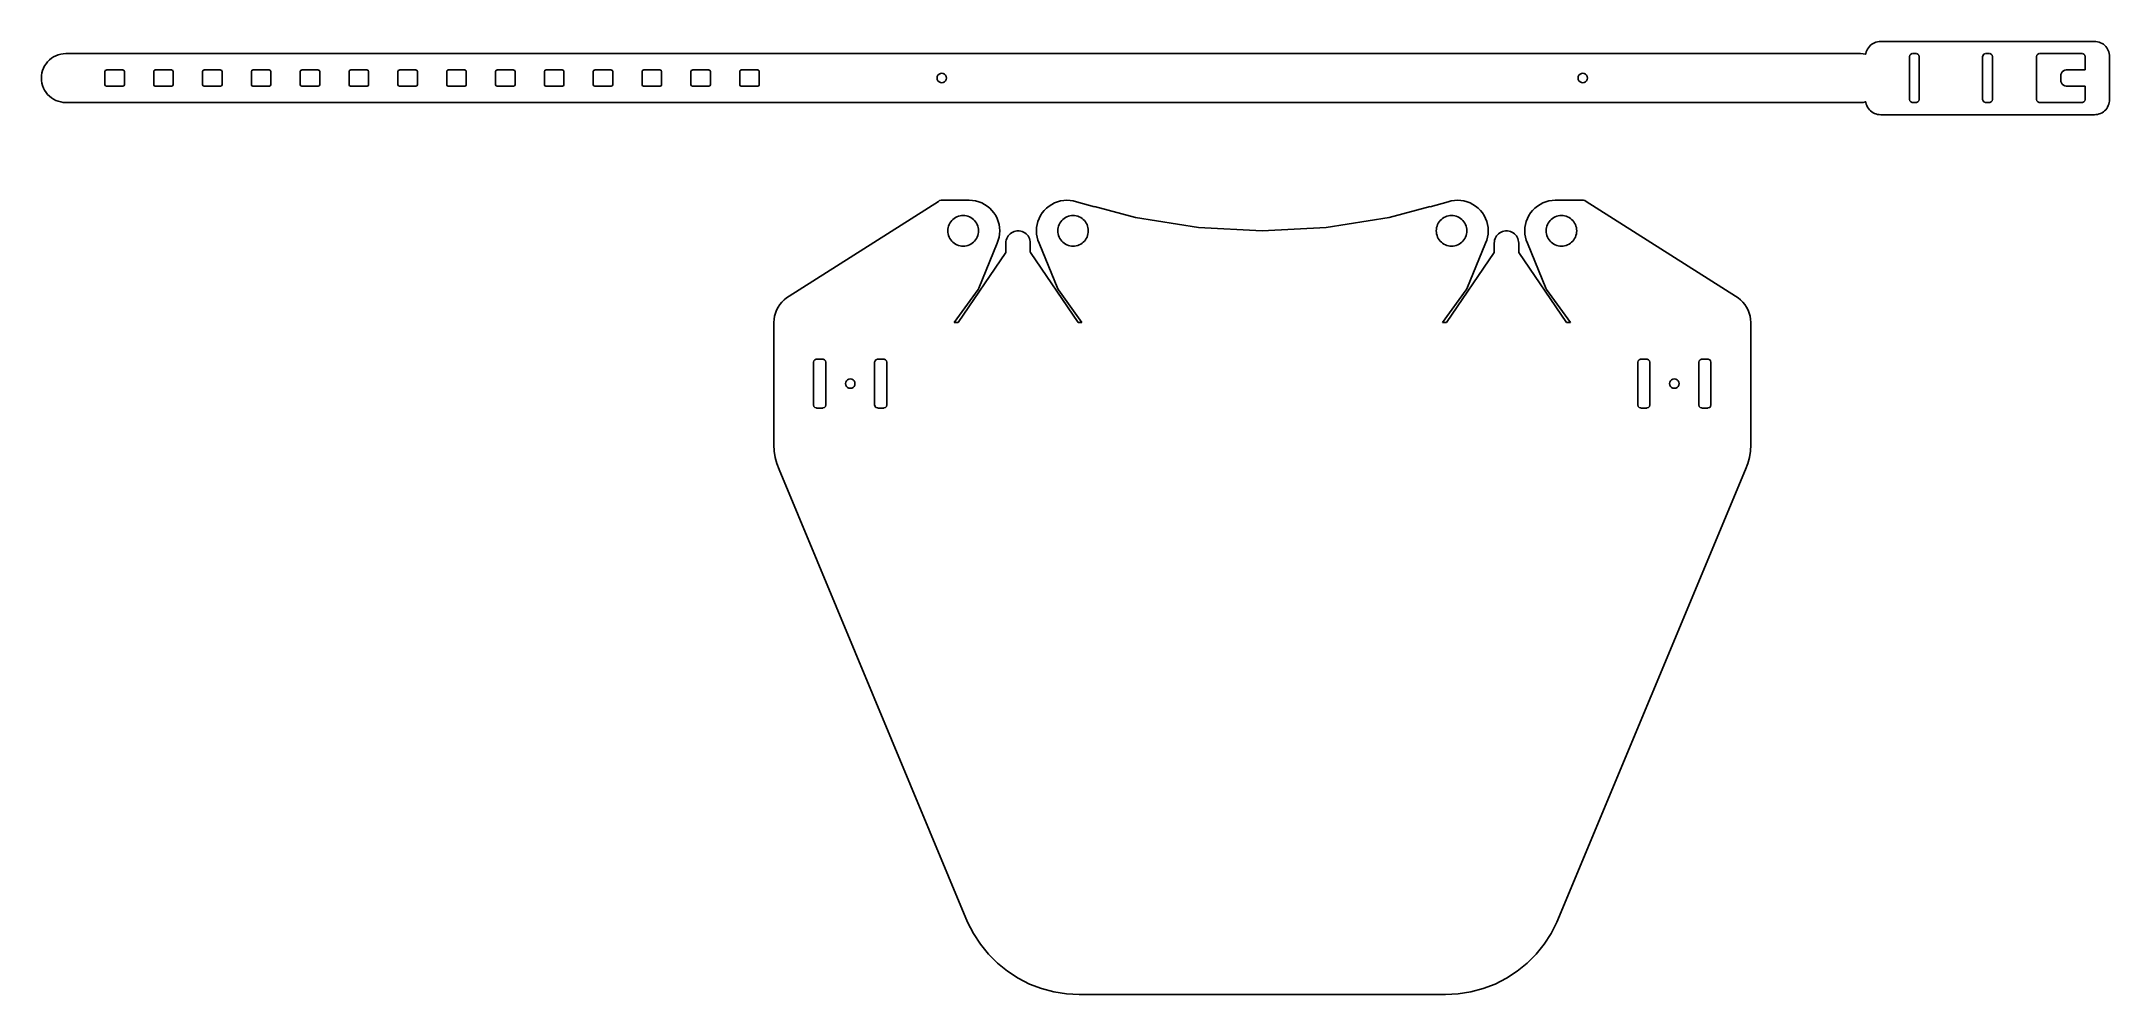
# Model space of a CAD drawing. Header units: metres. Extents: x -400 to 278, y -300 to 12.
import ezdxf

# ---------------------------------------------------------------- set-up
doc = ezdxf.new("R2010")
doc.units = ezdxf.units.M

msp = doc.modelspace()

# ---------------------------------------------------------------- linework, layer by layer
for p, q in [((-396, 6.92819), (-396.702, 6.47212)), ((-395.254, 7.30835), (-396, 6.92819)), ((-394.472, 7.60844), (-395.254, 7.30835)), ((-393.663, 7.82518), (-394.472, 7.60844)), ((-392.836, 7.95616), (-393.663, 7.82518)), ((-392, 8), (-392.836, 7.95616)), ((196, 8), (-392, 8)), ((196.836, 7.95616), (196, 8)), ((197.663, 7.82518), (196.836, 7.95616)), ((197.675, 7.82208), (197.663, 7.82518)), ((197.709, 8.03955), (197.675, 7.82208)), ((197.845, 8.54507), (197.709, 8.03955)), ((198.032, 9.03368), (197.845, 8.54507)), ((198.27, 9.5), (198.032, 9.03368)), ((198.555, 9.93892), (198.27, 9.5)), ((198.884, 10.3456), (198.555, 9.93892)), ((199.254, 10.7157), (198.884, 10.3456)), ((199.661, 11.0451), (199.254, 10.7157)), ((200.1, 11.3301), (199.661, 11.0451)), ((200.566, 11.5677), (200.1, 11.3301)), ((201.055, 11.7553), (200.566, 11.5677)), ((201.56, 11.8907), (201.055, 11.7553)), ((202.077, 11.9726), (201.56, 11.8907)), ((202.6, 12), (202.077, 11.9726)), ((272.6, 12), (202.6, 12)), ((212, 7), (212.115, 7.46472)), ((212, -7), (212, 7)), ((212.115, 7.46472), (212.432, 7.82298)), ((212.432, 7.82298), (212.879, 7.99271)), ((212.879, 7.99271), (213, 7.97807)), ((213, 7.97807), (213, 8)), ((213, 8), (214.2, 8)), ((214.2, 8), (214.2, 7.97807)), ((214.2, 7.97807), (214.321, 7.99271)), ((214.321, 7.99271), (214.768, 7.82298)), ((214.768, 7.82298), (215.085, 7.46472)), ((215.085, 7.46472), (215.2, 7)), ((215.2, 7), (215.2, -7)), ((236, 7), (236.115, 7.46472)), ((236, -7), (236, 7)), ((236.115, 7.46472), (236.432, 7.82298)), ((236.432, 7.82298), (236.879, 7.99271)), ((236.879, 7.99271), (237, 7.97807)), ((237, 7.97807), (237, 8)), ((237, 8), (238.2, 8)), ((238.2, 8), (238.2, 7.97807)), ((238.2, 7.97807), (238.321, 7.99271)), ((238.321, 7.99271), (238.768, 7.82298)), ((238.768, 7.82298), (239.085, 7.46472)), ((239.085, 7.46472), (239.2, 7)), ((239.2, 7), (239.2, -7)), ((253.6, 7), (253.715, 7.46472)), ((253.6, -7), (253.6, 7)), ((253.715, 7.46472), (254.032, 7.82298)), ((254.032, 7.82298), (254.479, 7.99271)), ((254.479, 7.99271), (254.6, 7.97807)), ((254.6, 7.97807), (254.6, 8)), ((254.6, 8), (268.6, 8)), ((268.6, 8), (268.6, 7.97807)), ((268.6, 7.97807), (268.721, 7.99271)), ((268.721, 7.99271), (269.168, 7.82298)), ((269.168, 7.82298), (269.485, 7.46472)), ((269.485, 7.46472), (269.6, 7)), ((269.6, 7), (269.6, 2.66666)), ((273.123, 11.9726), (272.6, 12)), ((273.64, 11.8907), (273.123, 11.9726)), ((274.145, 11.7553), (273.64, 11.8907)), ((274.634, 11.5677), (274.145, 11.7553)), ((275.1, 11.3301), (274.634, 11.5677)), ((275.539, 11.0451), (275.1, 11.3301)), ((275.946, 10.7157), (275.539, 11.0451)), ((276.316, 10.3456), (275.946, 10.7157)), ((276.645, 9.93892), (276.316, 10.3456)), ((276.93, 9.5), (276.645, 9.93892)), ((277.168, 9.03368), (276.93, 9.5)), ((277.355, 8.54507), (277.168, 9.03368)), ((277.491, 8.03955), (277.355, 8.54507)), ((277.573, 7.52263), (277.491, 8.03955)), ((277.6, 7), (277.573, 7.52263)), ((277.6, -7), (277.6, 7)), ((-399.956, 0.83623), (-400, 0)), ((-400, 0), (-399.956, -0.83623)), ((-399.825, 1.66328), (-399.956, 0.83623)), ((-399.608, 2.47212), (-399.825, 1.66328)), ((-399.308, 3.25389), (-399.608, 2.47212)), ((-398.928, 4), (-399.308, 3.25389)), ((-398.472, 4.70227), (-398.928, 4)), ((-397.945, 5.35304), (-398.472, 4.70227)), ((-397.353, 5.94514), (-397.945, 5.35304)), ((-396.702, 6.47212), (-397.353, 5.94514)), ((-379.2, 2.16666), (-379.012, 2.55757)), ((-379.2, -2.16666), (-379.2, 2.16666)), ((-379.012, 2.55757), (-378.7, 2.62872)), ((-378.7, 2.62872), (-378.7, 2.66666)), ((-378.7, 2.66666), (-373.3, 2.66666)), ((-373.3, 2.66666), (-373.3, 2.62872)), ((-373.3, 2.62872), (-372.988, 2.55757)), ((-372.988, 2.55757), (-372.8, 2.16666)), ((-372.8, 2.16666), (-372.8, -2.16666)), ((-363.2, 2.16666), (-363.012, 2.55757)), ((-363.2, -2.16666), (-363.2, 2.16666)), ((-363.012, 2.55757), (-362.7, 2.62872)), ((-362.7, 2.62872), (-362.7, 2.66666)), ((-362.7, 2.66666), (-357.3, 2.66666)), ((-357.3, 2.66666), (-357.3, 2.62872)), ((-357.3, 2.62872), (-356.988, 2.55757)), ((-356.988, 2.55757), (-356.8, 2.16666)), ((-356.8, 2.16666), (-356.8, -2.16666)), ((-347.2, 2.16666), (-347.012, 2.55757)), ((-347.2, -2.16666), (-347.2, 2.16666)), ((-347.012, 2.55757), (-346.7, 2.62872)), ((-346.7, 2.62872), (-346.7, 2.66666)), ((-346.7, 2.66666), (-341.3, 2.66666)), ((-341.3, 2.66666), (-341.3, 2.62872)), ((-341.3, 2.62872), (-340.988, 2.55757)), ((-340.988, 2.55757), (-340.8, 2.16666)), ((-340.8, 2.16666), (-340.8, -2.16666)), ((-331.2, 2.16666), (-331.012, 2.55757)), ((-331.2, -2.16666), (-331.2, 2.16666)), ((-331.012, 2.55757), (-330.7, 2.62872)), ((-330.7, 2.62872), (-330.7, 2.66666)), ((-330.7, 2.66666), (-325.3, 2.66666)), ((-325.3, 2.66666), (-325.3, 2.62872)), ((-325.3, 2.62872), (-324.988, 2.55757)), ((-324.988, 2.55757), (-324.8, 2.16666)), ((-324.8, 2.16666), (-324.8, -2.16666)), ((-315.2, 2.16666), (-315.012, 2.55757)), ((-315.2, -2.16666), (-315.2, 2.16666)), ((-315.012, 2.55757), (-314.7, 2.62872)), ((-314.7, 2.62872), (-314.7, 2.66666)), ((-314.7, 2.66666), (-309.3, 2.66666)), ((-309.3, 2.66666), (-309.3, 2.62872)), ((-309.3, 2.62872), (-308.988, 2.55757)), ((-308.988, 2.55757), (-308.8, 2.16666)), ((-308.8, 2.16666), (-308.8, -2.16666)), ((-299.2, 2.16666), (-299.012, 2.55757)), ((-299.2, -2.16666), (-299.2, 2.16666)), ((-299.012, 2.55757), (-298.7, 2.62872)), ((-298.7, 2.62872), (-298.7, 2.66666)), ((-298.7, 2.66666), (-293.3, 2.66666)), ((-293.3, 2.66666), (-293.3, 2.62872)), ((-293.3, 2.62872), (-292.988, 2.55757)), ((-292.988, 2.55757), (-292.8, 2.16666)), ((-292.8, 2.16666), (-292.8, -2.16666)), ((-283.2, 2.16666), (-283.012, 2.55757)), ((-283.2, -2.16666), (-283.2, 2.16666)), ((-283.012, 2.55757), (-282.7, 2.62872)), ((-282.7, 2.62872), (-282.7, 2.66666)), ((-282.7, 2.66666), (-277.3, 2.66666)), ((-277.3, 2.66666), (-277.3, 2.62872)), ((-277.3, 2.62872), (-276.988, 2.55757)), ((-276.988, 2.55757), (-276.8, 2.16666)), ((-276.8, 2.16666), (-276.8, -2.16666)), ((-267.2, 2.16666), (-267.012, 2.55757)), ((-267.2, -2.16666), (-267.2, 2.16666)), ((-267.012, 2.55757), (-266.7, 2.62872)), ((-266.7, 2.62872), (-266.7, 2.66666)), ((-266.7, 2.66666), (-261.3, 2.66666)), ((-261.3, 2.66666), (-261.3, 2.62872)), ((-261.3, 2.62872), (-260.988, 2.55757)), ((-260.988, 2.55757), (-260.8, 2.16666)), ((-260.8, 2.16666), (-260.8, -2.16666)), ((-251.2, 2.16666), (-251.012, 2.55757)), ((-251.2, -2.16666), (-251.2, 2.16666)), ((-251.012, 2.55757), (-250.7, 2.62872)), ((-250.7, 2.62872), (-250.7, 2.66666)), ((-250.7, 2.66666), (-245.3, 2.66666)), ((-245.3, 2.66666), (-245.3, 2.62872)), ((-245.3, 2.62872), (-244.988, 2.55757)), ((-244.988, 2.55757), (-244.8, 2.16666)), ((-244.8, 2.16666), (-244.8, -2.16666)), ((-235.2, 2.16666), (-235.012, 2.55757)), ((-235.2, -2.16666), (-235.2, 2.16666)), ((-235.012, 2.55757), (-234.7, 2.62872)), ((-234.7, 2.62872), (-234.7, 2.66666)), ((-234.7, 2.66666), (-229.3, 2.66666)), ((-229.3, 2.66666), (-229.3, 2.62872)), ((-229.3, 2.62872), (-228.988, 2.55757)), ((-228.988, 2.55757), (-228.8, 2.16666)), ((-228.8, 2.16666), (-228.8, -2.16666)), ((-219.2, 2.16666), (-219.012, 2.55757)), ((-219.2, -2.16666), (-219.2, 2.16666)), ((-219.012, 2.55757), (-218.7, 2.62872)), ((-218.7, 2.62872), (-218.7, 2.66666)), ((-218.7, 2.66666), (-213.3, 2.66666)), ((-213.3, 2.66666), (-213.3, 2.62872)), ((-213.3, 2.62872), (-212.988, 2.55757)), ((-212.988, 2.55757), (-212.8, 2.16666)), ((-212.8, 2.16666), (-212.8, -2.16666)), ((-203.2, 2.16666), (-203.012, 2.55757)), ((-203.2, -2.16666), (-203.2, 2.16666)), ((-203.012, 2.55757), (-202.7, 2.62872)), ((-202.7, 2.62872), (-202.7, 2.66666)), ((-202.7, 2.66666), (-197.3, 2.66666)), ((-197.3, 2.66666), (-197.3, 2.62872)), ((-197.3, 2.62872), (-196.988, 2.55757)), ((-196.988, 2.55757), (-196.8, 2.16666)), ((-196.8, 2.16666), (-196.8, -2.16666)), ((-187.2, 2.16666), (-187.012, 2.55757)), ((-187.2, -2.16666), (-187.2, 2.16666)), ((-187.012, 2.55757), (-186.7, 2.62872)), ((-186.7, 2.62872), (-186.7, 2.66666)), ((-186.7, 2.66666), (-181.3, 2.66666)), ((-181.3, 2.66666), (-181.3, 2.62872)), ((-181.3, 2.62872), (-180.988, 2.55757)), ((-180.988, 2.55757), (-180.8, 2.16666)), ((-180.8, 2.16666), (-180.8, -2.16666)), ((-171.2, 2.16666), (-171.012, 2.55757)), ((-171.2, -2.16666), (-171.2, 2.16666)), ((-171.012, 2.55757), (-170.7, 2.62872)), ((-170.7, 2.62872), (-170.7, 2.66666)), ((-170.7, 2.66666), (-165.3, 2.66666)), ((-165.3, 2.66666), (-165.3, 2.62872)), ((-165.3, 2.62872), (-164.988, 2.55757)), ((-164.988, 2.55757), (-164.8, 2.16666)), ((-164.8, 2.16666), (-164.8, -2.16666)), ((-106.55, 0), (-106.474, 0.47897)), ((-106.474, -0.47897), (-106.55, 0)), ((-106.474, 0.47897), (-106.254, 0.91106)), ((-106.254, 0.91106), (-105.911, 1.25397)), ((-105.911, 1.25397), (-105.479, 1.47414)), ((-105.479, 1.47414), (-105, 1.54999)), ((-105, 1.54999), (-104.521, 1.47414)), ((-104.521, 1.47414), (-104.089, 1.25397)), ((-104.089, 1.25397), (-103.746, 0.91106)), ((-103.746, 0.91106), (-103.526, 0.47897)), ((-103.526, 0.47897), (-103.45, 0)), ((-103.45, 0), (-103.526, -0.47897)), ((103.45, 0), (103.526, 0.47897)), ((103.526, -0.47897), (103.45, 0)), ((103.526, 0.47897), (103.746, 0.91106)), ((103.746, 0.91106), (104.089, 1.25397)), ((104.089, 1.25397), (104.521, 1.47414)), ((104.521, 1.47414), (105, 1.54999)), ((105, 1.54999), (105.479, 1.47414)), ((105.479, 1.47414), (105.911, 1.25397)), ((105.911, 1.25397), (106.254, 0.91106)), ((106.254, 0.91106), (106.474, 0.47897)), ((106.474, 0.47897), (106.55, 0)), ((106.55, 0), (106.474, -0.47897)), ((261.658, 1.14529), (261.6, 0.66666)), ((261.6, 0.66666), (261.6, -0.66666)), ((261.829, 1.5961), (261.658, 1.14529)), ((262.103, 1.9929), (261.829, 1.5961)), ((262.464, 2.31262), (262.103, 1.9929)), ((262.891, 2.5367), (262.464, 2.31262)), ((263.359, 2.65208), (262.891, 2.5367)), ((263.6, 2.65208), (263.359, 2.65208)), ((269.6, 2.66666), (263.6, 2.66666)), ((263.6, 2.66666), (263.6, 2.65208)), ((-399.956, -0.83623), (-399.825, -1.66328)), ((-399.825, -1.66328), (-399.608, -2.47212)), ((-399.608, -2.47212), (-399.308, -3.25389)), ((-399.308, -3.25389), (-398.928, -4)), ((-398.928, -4), (-398.472, -4.70227)), ((-398.472, -4.70227), (-397.945, -5.35304)), ((-397.945, -5.35304), (-397.353, -5.94514)), ((-397.353, -5.94514), (-396.702, -6.47212)), ((-396.702, -6.47212), (-396, -6.92819)), ((-379.012, -2.55757), (-379.2, -2.16666)), ((-378.7, -2.62872), (-379.012, -2.55757)), ((-378.7, -2.66666), (-378.7, -2.62872)), ((-373.3, -2.66666), (-378.7, -2.66666)), ((-372.988, -2.55757), (-373.3, -2.62872)), ((-373.3, -2.62872), (-373.3, -2.66666)), ((-372.8, -2.16666), (-372.988, -2.55757)), ((-363.012, -2.55757), (-363.2, -2.16666)), ((-362.7, -2.62872), (-363.012, -2.55757)), ((-362.7, -2.66666), (-362.7, -2.62872)), ((-357.3, -2.66666), (-362.7, -2.66666)), ((-356.988, -2.55757), (-357.3, -2.62872)), ((-357.3, -2.62872), (-357.3, -2.66666)), ((-356.8, -2.16666), (-356.988, -2.55757)), ((-347.012, -2.55757), (-347.2, -2.16666)), ((-346.7, -2.62872), (-347.012, -2.55757)), ((-346.7, -2.66666), (-346.7, -2.62872)), ((-341.3, -2.66666), (-346.7, -2.66666)), ((-340.988, -2.55757), (-341.3, -2.62872)), ((-341.3, -2.62872), (-341.3, -2.66666)), ((-340.8, -2.16666), (-340.988, -2.55757)), ((-331.012, -2.55757), (-331.2, -2.16666)), ((-330.7, -2.62872), (-331.012, -2.55757)), ((-330.7, -2.66666), (-330.7, -2.62872)), ((-325.3, -2.66666), (-330.7, -2.66666)), ((-324.988, -2.55757), (-325.3, -2.62872)), ((-325.3, -2.62872), (-325.3, -2.66666)), ((-324.8, -2.16666), (-324.988, -2.55757)), ((-315.012, -2.55757), (-315.2, -2.16666)), ((-314.7, -2.62872), (-315.012, -2.55757)), ((-314.7, -2.66666), (-314.7, -2.62872)), ((-309.3, -2.66666), (-314.7, -2.66666)), ((-308.988, -2.55757), (-309.3, -2.62872)), ((-309.3, -2.62872), (-309.3, -2.66666)), ((-308.8, -2.16666), (-308.988, -2.55757)), ((-299.012, -2.55757), (-299.2, -2.16666)), ((-298.7, -2.62872), (-299.012, -2.55757)), ((-298.7, -2.66666), (-298.7, -2.62872)), ((-293.3, -2.66666), (-298.7, -2.66666)), ((-292.988, -2.55757), (-293.3, -2.62872)), ((-293.3, -2.62872), (-293.3, -2.66666)), ((-292.8, -2.16666), (-292.988, -2.55757)), ((-283.012, -2.55757), (-283.2, -2.16666)), ((-282.7, -2.62872), (-283.012, -2.55757)), ((-282.7, -2.66666), (-282.7, -2.62872)), ((-277.3, -2.66666), (-282.7, -2.66666)), ((-276.988, -2.55757), (-277.3, -2.62872)), ((-277.3, -2.62872), (-277.3, -2.66666)), ((-276.8, -2.16666), (-276.988, -2.55757)), ((-267.012, -2.55757), (-267.2, -2.16666)), ((-266.7, -2.62872), (-267.012, -2.55757)), ((-266.7, -2.66666), (-266.7, -2.62872)), ((-261.3, -2.66666), (-266.7, -2.66666)), ((-260.988, -2.55757), (-261.3, -2.62872)), ((-261.3, -2.62872), (-261.3, -2.66666)), ((-260.8, -2.16666), (-260.988, -2.55757)), ((-251.012, -2.55757), (-251.2, -2.16666)), ((-250.7, -2.62872), (-251.012, -2.55757)), ((-250.7, -2.66666), (-250.7, -2.62872)), ((-245.3, -2.66666), (-250.7, -2.66666)), ((-244.988, -2.55757), (-245.3, -2.62872)), ((-245.3, -2.62872), (-245.3, -2.66666)), ((-244.8, -2.16666), (-244.988, -2.55757)), ((-235.012, -2.55757), (-235.2, -2.16666)), ((-234.7, -2.62872), (-235.012, -2.55757)), ((-234.7, -2.66666), (-234.7, -2.62872)), ((-229.3, -2.66666), (-234.7, -2.66666)), ((-228.988, -2.55757), (-229.3, -2.62872)), ((-229.3, -2.62872), (-229.3, -2.66666)), ((-228.8, -2.16666), (-228.988, -2.55757)), ((-219.012, -2.55757), (-219.2, -2.16666)), ((-218.7, -2.62872), (-219.012, -2.55757)), ((-218.7, -2.66666), (-218.7, -2.62872)), ((-213.3, -2.66666), (-218.7, -2.66666)), ((-212.988, -2.55757), (-213.3, -2.62872)), ((-213.3, -2.62872), (-213.3, -2.66666)), ((-212.8, -2.16666), (-212.988, -2.55757)), ((-203.012, -2.55757), (-203.2, -2.16666)), ((-202.7, -2.62872), (-203.012, -2.55757)), ((-202.7, -2.66666), (-202.7, -2.62872)), ((-197.3, -2.66666), (-202.7, -2.66666)), ((-196.988, -2.55757), (-197.3, -2.62872)), ((-197.3, -2.62872), (-197.3, -2.66666)), ((-196.8, -2.16666), (-196.988, -2.55757)), ((-187.012, -2.55757), (-187.2, -2.16666)), ((-186.7, -2.62872), (-187.012, -2.55757)), ((-186.7, -2.66666), (-186.7, -2.62872)), ((-181.3, -2.66666), (-186.7, -2.66666)), ((-180.988, -2.55757), (-181.3, -2.62872)), ((-181.3, -2.62872), (-181.3, -2.66666)), ((-180.8, -2.16666), (-180.988, -2.55757)), ((-171.012, -2.55757), (-171.2, -2.16666)), ((-170.7, -2.62872), (-171.012, -2.55757)), ((-170.7, -2.66666), (-170.7, -2.62872)), ((-165.3, -2.66666), (-170.7, -2.66666)), ((-164.988, -2.55757), (-165.3, -2.62872)), ((-165.3, -2.62872), (-165.3, -2.66666)), ((-164.8, -2.16666), (-164.988, -2.55757)), ((-106.254, -0.91106), (-106.474, -0.47897)), ((-105.911, -1.25397), (-106.254, -0.91106)), ((-105.479, -1.47414), (-105.911, -1.25397)), ((-105, -1.54999), (-105.479, -1.47414)), ((-104.521, -1.47414), (-105, -1.54999)), ((-104.089, -1.25397), (-104.521, -1.47414)), ((-103.746, -0.91106), (-104.089, -1.25397)), ((-103.526, -0.47897), (-103.746, -0.91106)), ((103.746, -0.91106), (103.526, -0.47897)), ((104.089, -1.25397), (103.746, -0.91106)), ((104.521, -1.47414), (104.089, -1.25397)), ((105, -1.54999), (104.521, -1.47414)), ((105.479, -1.47414), (105, -1.54999)), ((105.911, -1.25397), (105.479, -1.47414)), ((106.254, -0.91106), (105.911, -1.25397)), ((106.474, -0.47897), (106.254, -0.91106)), ((261.6, -0.66666), (261.658, -1.14529)), ((261.658, -1.14529), (261.829, -1.5961)), ((261.829, -1.5961), (262.103, -1.9929)), ((262.103, -1.9929), (262.464, -2.31262)), ((262.464, -2.31262), (262.891, -2.5367)), ((262.891, -2.5367), (263.359, -2.65208)), ((263.359, -2.65208), (263.6, -2.65208)), ((263.6, -2.65208), (263.6, -2.66666)), ((263.6, -2.66666), (269.6, -2.66666)), ((269.6, -2.66666), (269.6, -7)), ((-396, -6.92819), (-395.254, -7.30835)), ((-395.254, -7.30835), (-394.472, -7.60844)), ((-394.472, -7.60844), (-393.663, -7.82518)), ((-393.663, -7.82518), (-392.836, -7.95616)), ((-392.836, -7.95616), (-392, -8)), ((-392, -8), (196, -8)), ((196, -8), (196.836, -7.95616)), ((196.836, -7.95616), (197.663, -7.82518)), ((197.663, -7.82518), (197.675, -7.82208)), ((197.675, -7.82208), (197.709, -8.03955)), ((197.709, -8.03955), (197.845, -8.54507)), ((197.845, -8.54507), (198.032, -9.03368)), ((198.032, -9.03368), (198.27, -9.5)), ((198.27, -9.5), (198.555, -9.93892)), ((198.555, -9.93892), (198.884, -10.3456)), ((198.884, -10.3456), (199.254, -10.7157)), ((199.254, -10.7157), (199.661, -11.0451)), ((199.661, -11.0451), (200.1, -11.3301)), ((200.1, -11.3301), (200.566, -11.5677)), ((200.566, -11.5677), (201.055, -11.7553)), ((201.055, -11.7553), (201.56, -11.8907)), ((201.56, -11.8907), (202.077, -11.9726)), ((202.077, -11.9726), (202.6, -12)), ((202.6, -12), (272.6, -12)), ((212.115, -7.46472), (212, -7)), ((212.432, -7.82298), (212.115, -7.46472)), ((212.879, -7.99271), (212.432, -7.82298)), ((213, -7.97807), (212.879, -7.99271)), ((213, -8), (213, -7.97807)), ((214.2, -8), (213, -8)), ((214.321, -7.99271), (214.2, -7.97807)), ((214.2, -7.97807), (214.2, -8)), ((214.768, -7.82298), (214.321, -7.99271)), ((215.085, -7.46472), (214.768, -7.82298)), ((215.2, -7), (215.085, -7.46472)), ((236.115, -7.46472), (236, -7)), ((236.432, -7.82298), (236.115, -7.46472)), ((236.879, -7.99271), (236.432, -7.82298)), ((237, -7.97807), (236.879, -7.99271)), ((237, -8), (237, -7.97807)), ((238.2, -8), (237, -8)), ((238.321, -7.99271), (238.2, -7.97807)), ((238.2, -7.97807), (238.2, -8)), ((238.768, -7.82298), (238.321, -7.99271)), ((239.085, -7.46472), (238.768, -7.82298)), ((239.2, -7), (239.085, -7.46472)), ((253.715, -7.46472), (253.6, -7)), ((254.032, -7.82298), (253.715, -7.46472)), ((254.479, -7.99271), (254.032, -7.82298)), ((254.6, -7.97807), (254.479, -7.99271)), ((254.6, -8), (254.6, -7.97807)), ((268.6, -8), (254.6, -8)), ((268.721, -7.99271), (268.6, -7.97807)), ((268.6, -7.97807), (268.6, -8)), ((269.168, -7.82298), (268.721, -7.99271)), ((269.485, -7.46472), (269.168, -7.82298)), ((269.6, -7), (269.485, -7.46472)), ((272.6, -12), (273.123, -11.9726)), ((273.123, -11.9726), (273.64, -11.8907)), ((273.64, -11.8907), (274.145, -11.7553)), ((274.145, -11.7553), (274.634, -11.5677)), ((274.634, -11.5677), (275.1, -11.3301)), ((275.1, -11.3301), (275.539, -11.0451)), ((275.539, -11.0451), (275.946, -10.7157)), ((275.946, -10.7157), (276.316, -10.3456)), ((276.316, -10.3456), (276.645, -9.93892)), ((276.645, -9.93892), (276.93, -9.5)), ((276.93, -9.5), (277.168, -9.03368)), ((277.168, -9.03368), (277.355, -8.54507)), ((277.355, -8.54507), (277.491, -8.03955)), ((277.491, -8.03955), (277.573, -7.52263)), ((277.573, -7.52263), (277.6, -7)), ((-106.136, -40.354), (-155, -71.3397)), ((-105.709, -40.13), (-106.136, -40.354)), ((-105.241, -40.0146), (-105.709, -40.13)), ((-105.14, -40.0146), (-105.241, -40.0146)), ((-105.121, -40.0073), (-105.14, -40.0146)), ((-96, -40), (-105.121, -40.0073)), ((-94.9547, -40.0548), (-96, -40)), ((-93.9209, -40.2185), (-94.9547, -40.0548)), ((-92.9098, -40.4894), (-93.9209, -40.2185)), ((-91.9326, -40.8645), (-92.9098, -40.4894)), ((-67.0902, -40.4894), (-68.0674, -40.8645)), ((-66.0791, -40.2185), (-67.0902, -40.4894)), ((-65.0453, -40.0548), (-66.0791, -40.2185)), ((-64, -40), (-65.0453, -40.0548)), ((-62.9547, -40.0548), (-64, -40)), ((-61.9209, -40.2185), (-62.9547, -40.0548)), ((-60.9098, -40.4894), (-61.9209, -40.2185)), ((-55, -42.1231), (-60.9098, -40.4894)), ((60.9098, -40.4894), (55, -42.1231)), ((61.9209, -40.2185), (60.9098, -40.4894)), ((62.9547, -40.0548), (61.9209, -40.2185)), ((64, -40), (62.9547, -40.0548)), ((65.0453, -40.0548), (64, -40)), ((66.0791, -40.2185), (65.0453, -40.0548)), ((67.0902, -40.4894), (66.0791, -40.2185)), ((68.0674, -40.8645), (67.0902, -40.4894)), ((92.9098, -40.4894), (91.9326, -40.8645)), ((93.9209, -40.2185), (92.9098, -40.4894)), ((94.9547, -40.0548), (93.9209, -40.2185)), ((96, -40), (94.9547, -40.0548)), ((105.121, -40.0073), (96, -40)), ((105.14, -40.0146), (105.121, -40.0073)), ((105.241, -40.0146), (105.14, -40.0146)), ((105.709, -40.13), (105.241, -40.0146)), ((106.136, -40.354), (105.709, -40.13)), ((155, -71.3397), (106.136, -40.354)), ((-102.33, -47.5), (-102.045, -47.0611)), ((-102.045, -47.0611), (-101.716, -46.6543)), ((-101.716, -46.6543), (-101.346, -46.2843)), ((-101.346, -46.2843), (-100.939, -45.9549)), ((-100.939, -45.9549), (-100.5, -45.6699)), ((-100.5, -45.6699), (-100.034, -45.4323)), ((-100.034, -45.4323), (-99.5451, -45.2447)), ((-99.5451, -45.2447), (-99.0396, -45.1093)), ((-99.0396, -45.1093), (-98.5226, -45.0274)), ((-98.5226, -45.0274), (-98, -45)), ((-98, -45), (-97.4774, -45.0274)), ((-97.4774, -45.0274), (-96.9604, -45.1093)), ((-96.9604, -45.1093), (-96.4549, -45.2447)), ((-96.4549, -45.2447), (-95.9663, -45.4323)), ((-95.9663, -45.4323), (-95.5, -45.6699)), ((-95.5, -45.6699), (-95.0611, -45.9549)), ((-95.0611, -45.9549), (-94.6543, -46.2843)), ((-94.6543, -46.2843), (-94.2843, -46.6543)), ((-94.2843, -46.6543), (-93.9549, -47.0611)), ((-93.9549, -47.0611), (-93.6699, -47.5)), ((-91, -41.3397), (-91.9326, -40.8645)), ((-90.1221, -41.9098), (-91, -41.3397)), ((-89.3087, -42.5685), (-90.1221, -41.9098)), ((-88.5685, -43.3087), (-89.3087, -42.5685)), ((-87.9098, -44.1221), (-88.5685, -43.3087)), ((-87.3397, -45), (-87.9098, -44.1221)), ((-86.8645, -45.9326), (-87.3397, -45)), ((-86.4894, -46.9098), (-86.8645, -45.9326)), ((-86.2185, -47.9209), (-86.4894, -46.9098)), ((-73.5106, -46.9098), (-73.7815, -47.9209)), ((-73.1355, -45.9326), (-73.5106, -46.9098)), ((-72.6602, -45), (-73.1355, -45.9326)), ((-72.0902, -44.1221), (-72.6602, -45)), ((-71.4314, -43.3087), (-72.0902, -44.1221)), ((-70.6913, -42.5685), (-71.4314, -43.3087)), ((-69.8779, -41.9098), (-70.6913, -42.5685)), ((-69, -41.3397), (-69.8779, -41.9098)), ((-68.0674, -40.8645), (-69, -41.3397)), ((-66.3301, -47.5), (-66.0451, -47.0611)), ((-66.0451, -47.0611), (-65.7157, -46.6543)), ((-65.7157, -46.6543), (-65.3456, -46.2843)), ((-65.3456, -46.2843), (-64.9389, -45.9549)), ((-64.9389, -45.9549), (-64.5, -45.6699)), ((-64.5, -45.6699), (-64.0337, -45.4323)), ((-64.0337, -45.4323), (-63.5451, -45.2447)), ((-63.5451, -45.2447), (-63.0396, -45.1093)), ((-63.0396, -45.1093), (-62.5226, -45.0274)), ((-62.5226, -45.0274), (-62, -45)), ((-62, -45), (-61.4774, -45.0274)), ((-61.4774, -45.0274), (-60.9604, -45.1093)), ((-60.9604, -45.1093), (-60.4549, -45.2447)), ((-60.4549, -45.2447), (-59.9663, -45.4323)), ((-59.9663, -45.4323), (-59.5, -45.6699)), ((-59.5, -45.6699), (-59.0611, -45.9549)), ((-59.0611, -45.9549), (-58.6543, -46.2843)), ((-58.6543, -46.2843), (-58.2843, -46.6543)), ((-58.2843, -46.6543), (-57.9549, -47.0611)), ((-57.9549, -47.0611), (-57.6699, -47.5)), ((-41.5823, -45.6295), (-55, -42.0343)), ((-55, -42.0343), (-55, -42.1231)), ((-20.9057, -48.9044), (-41.5823, -45.6295)), ((41.5823, -45.6295), (20.9057, -48.9044)), ((55, -42.0343), (41.5823, -45.6295)), ((55, -42.1231), (55, -42.0343)), ((57.6699, -47.5), (57.9549, -47.0611)), ((57.9549, -47.0611), (58.2843, -46.6543)), ((58.2843, -46.6543), (58.6543, -46.2843)), ((58.6543, -46.2843), (59.0611, -45.9549)), ((59.0611, -45.9549), (59.5, -45.6699)), ((59.5, -45.6699), (59.9663, -45.4323)), ((59.9663, -45.4323), (60.4549, -45.2447)), ((60.4549, -45.2447), (60.9604, -45.1093)), ((60.9604, -45.1093), (61.4774, -45.0274)), ((61.4774, -45.0274), (62, -45)), ((62, -45), (62.5226, -45.0274)), ((62.5226, -45.0274), (63.0396, -45.1093)), ((63.0396, -45.1093), (63.5451, -45.2447)), ((63.5451, -45.2447), (64.0337, -45.4323)), ((64.0337, -45.4323), (64.5, -45.6699)), ((64.5, -45.6699), (64.9389, -45.9549)), ((64.9389, -45.9549), (65.3456, -46.2843)), ((65.3456, -46.2843), (65.7157, -46.6543)), ((65.7157, -46.6543), (66.0451, -47.0611)), ((66.0451, -47.0611), (66.3301, -47.5)), ((69, -41.3397), (68.0674, -40.8645)), ((69.8779, -41.9098), (69, -41.3397)), ((70.6913, -42.5685), (69.8779, -41.9098)), ((71.4314, -43.3087), (70.6913, -42.5685)), ((72.0902, -44.1221), (71.4314, -43.3087)), ((72.6602, -45), (72.0902, -44.1221)), ((73.1355, -45.9326), (72.6602, -45)), ((73.5106, -46.9098), (73.1355, -45.9326)), ((73.7815, -47.9209), (73.5106, -46.9098)), ((86.4894, -46.9098), (86.2185, -47.9209)), ((86.8645, -45.9326), (86.4894, -46.9098)), ((87.3397, -45), (86.8645, -45.9326)), ((87.9098, -44.1221), (87.3397, -45)), ((88.5685, -43.3087), (87.9098, -44.1221)), ((89.3087, -42.5685), (88.5685, -43.3087)), ((90.1221, -41.9098), (89.3087, -42.5685)), ((91, -41.3397), (90.1221, -41.9098)), ((91.9326, -40.8645), (91, -41.3397)), ((93.6699, -47.5), (93.9549, -47.0611)), ((93.9549, -47.0611), (94.2843, -46.6543)), ((94.2843, -46.6543), (94.6543, -46.2843)), ((94.6543, -46.2843), (95.0611, -45.9549)), ((95.0611, -45.9549), (95.5, -45.6699)), ((95.5, -45.6699), (95.9663, -45.4323)), ((95.9663, -45.4323), (96.4549, -45.2447)), ((96.4549, -45.2447), (96.9604, -45.1093)), ((96.9604, -45.1093), (97.4774, -45.0274)), ((97.4774, -45.0274), (98, -45)), ((98, -45), (98.5226, -45.0274)), ((98.5226, -45.0274), (99.0396, -45.1093)), ((99.0396, -45.1093), (99.5451, -45.2447)), ((99.5451, -45.2447), (100.034, -45.4323)), ((100.034, -45.4323), (100.5, -45.6699)), ((100.5, -45.6699), (100.939, -45.9549)), ((100.939, -45.9549), (101.346, -46.2843)), ((101.346, -46.2843), (101.716, -46.6543)), ((101.716, -46.6543), (102.045, -47.0611)), ((102.045, -47.0611), (102.33, -47.5)), ((-103, -50), (-102.973, -49.4774)), ((-102.973, -50.5226), (-103, -50)), ((-102.973, -49.4774), (-102.891, -48.9604)), ((-102.891, -51.0396), (-102.973, -50.5226)), ((-102.891, -48.9604), (-102.755, -48.4549)), ((-102.755, -51.5451), (-102.891, -51.0396)), ((-102.755, -48.4549), (-102.568, -47.9663)), ((-102.568, -52.0337), (-102.755, -51.5451)), ((-102.568, -47.9663), (-102.33, -47.5)), ((-102.33, -52.5), (-102.568, -52.0337)), ((-102.045, -52.9389), (-102.33, -52.5)), ((-101.716, -53.3456), (-102.045, -52.9389)), ((-101.346, -53.7157), (-101.716, -53.3456)), ((-100.939, -54.0451), (-101.346, -53.7157)), ((-100.5, -54.3301), (-100.939, -54.0451)), ((-95.0611, -54.0451), (-95.5, -54.3301)), ((-94.6543, -53.7157), (-95.0611, -54.0451)), ((-94.2843, -53.3456), (-94.6543, -53.7157)), ((-93.9549, -52.9389), (-94.2843, -53.3456)), ((-93.6699, -52.5), (-93.9549, -52.9389)), ((-93.6699, -47.5), (-93.4323, -47.9663)), ((-93.4323, -52.0337), (-93.6699, -52.5)), ((-93.4323, -47.9663), (-93.2447, -48.4549)), ((-93.2447, -51.5451), (-93.4323, -52.0337)), ((-93.2447, -48.4549), (-93.1093, -48.9604)), ((-93.1093, -51.0396), (-93.2447, -51.5451)), ((-93.1093, -48.9604), (-93.0274, -49.4774)), ((-93.0274, -50.5226), (-93.1093, -51.0396)), ((-93.0274, -49.4774), (-93, -50)), ((-93, -50), (-93.0274, -50.5226)), ((-92.8678, -68.7184), (-86.8645, -54.0674)), ((-86.8645, -54.0674), (-86.4894, -53.0902)), ((-86.4894, -53.0902), (-86.2185, -52.0791)), ((-86.0548, -48.9547), (-86.2185, -47.9209)), ((-86.2185, -52.0791), (-86.0548, -51.0453)), ((-86, -50), (-86.0548, -48.9547)), ((-86.0548, -51.0453), (-86, -50)), ((-83.9697, -53.5084), (-84, -54)), ((-84, -54), (-84, -57.0054)), ((-83.8792, -53.0243), (-83.9697, -53.5084)), ((-83.7299, -52.555), (-83.8792, -53.0243)), ((-83.524, -52.1076), (-83.7299, -52.555)), ((-83.2648, -51.6889), (-83.524, -52.1076)), ((-82.956, -51.3052), (-83.2648, -51.6889)), ((-82.6025, -50.9624), (-82.956, -51.3052)), ((-82.2095, -50.6656), (-82.6025, -50.9624)), ((-81.7829, -50.4193), (-82.2095, -50.6656)), ((-81.3294, -50.2274), (-81.7829, -50.4193)), ((-80.8557, -50.0926), (-81.3294, -50.2274)), ((-80.3691, -50.0171), (-80.8557, -50.0926)), ((-80, -50.0057), (-80.3691, -50.0171)), ((-79.6309, -50.0171), (-80, -50.0057)), ((-79.1443, -50.0926), (-79.6309, -50.0171)), ((-78.6706, -50.2274), (-79.1443, -50.0926)), ((-78.217, -50.4193), (-78.6706, -50.2274)), ((-77.7905, -50.6656), (-78.217, -50.4193)), ((-77.3975, -50.9624), (-77.7905, -50.6656)), ((-77.044, -51.3052), (-77.3975, -50.9624)), ((-76.7352, -51.6889), (-77.044, -51.3052)), ((-76.476, -52.1076), (-76.7352, -51.6889)), ((-76.2701, -52.555), (-76.476, -52.1076)), ((-76.1208, -53.0243), (-76.2701, -52.555)), ((-76.0303, -53.5084), (-76.1208, -53.0243)), ((-76, -54), (-76.0303, -53.5084)), ((-76, -57.0054), (-76, -54)), ((-73.9452, -48.9547), (-74, -50)), ((-74, -50), (-73.9452, -51.0453)), ((-73.7815, -47.9209), (-73.9452, -48.9547)), ((-73.9452, -51.0453), (-73.7815, -52.0791)), ((-73.7815, -52.0791), (-73.5106, -53.0902)), ((-73.5106, -53.0902), (-73.1355, -54.0674)), ((-73.1355, -54.0674), (-67.042, -68.9447)), ((-67, -50), (-66.9726, -49.4774)), ((-66.9726, -50.5226), (-67, -50)), ((-66.9726, -49.4774), (-66.8907, -48.9604)), ((-66.8907, -51.0396), (-66.9726, -50.5226)), ((-66.8907, -48.9604), (-66.7553, -48.4549)), ((-66.7553, -51.5451), (-66.8907, -51.0396)), ((-66.7553, -48.4549), (-66.5677, -47.9663)), ((-66.5677, -52.0337), (-66.7553, -51.5451)), ((-66.5677, -47.9663), (-66.3301, -47.5)), ((-66.3301, -52.5), (-66.5677, -52.0337)), ((-66.0451, -52.9389), (-66.3301, -52.5)), ((-65.7157, -53.3456), (-66.0451, -52.9389)), ((-65.3456, -53.7157), (-65.7157, -53.3456)), ((-64.9389, -54.0451), (-65.3456, -53.7157)), ((-64.5, -54.3301), (-64.9389, -54.0451)), ((-59.0611, -54.0451), (-59.5, -54.3301)), ((-58.6543, -53.7157), (-59.0611, -54.0451)), ((-58.2843, -53.3456), (-58.6543, -53.7157)), ((-57.9549, -52.9389), (-58.2843, -53.3456)), ((-57.6699, -52.5), (-57.9549, -52.9389)), ((-57.6699, -47.5), (-57.4323, -47.9663)), ((-57.4323, -52.0337), (-57.6699, -52.5)), ((-57.4323, -47.9663), (-57.2447, -48.4549)), ((-57.2447, -51.5451), (-57.4323, -52.0337)), ((-57.2447, -48.4549), (-57.1093, -48.9604)), ((-57.1093, -51.0396), (-57.2447, -51.5451)), ((-57.1093, -48.9604), (-57.0274, -49.4774)), ((-57.0274, -50.5226), (-57.1093, -51.0396)), ((-57.0274, -49.4774), (-57, -50)), ((-57, -50), (-57.0274, -50.5226)), ((0, -50), (-20.9057, -48.9044)), ((20.9057, -48.9044), (0, -50)), ((57, -50), (57.0274, -49.4774)), ((57.0274, -50.5226), (57, -50)), ((57.0274, -49.4774), (57.1093, -48.9604)), ((57.1093, -51.0396), (57.0274, -50.5226)), ((57.1093, -48.9604), (57.2447, -48.4549)), ((57.2447, -51.5451), (57.1093, -51.0396)), ((57.2447, -48.4549), (57.4323, -47.9663)), ((57.4323, -52.0337), (57.2447, -51.5451)), ((57.4323, -47.9663), (57.6699, -47.5)), ((57.6699, -52.5), (57.4323, -52.0337)), ((57.9549, -52.9389), (57.6699, -52.5)), ((58.2843, -53.3456), (57.9549, -52.9389)), ((58.6543, -53.7157), (58.2843, -53.3456)), ((59.0611, -54.0451), (58.6543, -53.7157)), ((59.5, -54.3301), (59.0611, -54.0451)), ((64.9389, -54.0451), (64.5, -54.3301)), ((65.3456, -53.7157), (64.9389, -54.0451)), ((65.7157, -53.3456), (65.3456, -53.7157)), ((66.0451, -52.9389), (65.7157, -53.3456)), ((66.3301, -52.5), (66.0451, -52.9389)), ((66.3301, -47.5), (66.5677, -47.9663)), ((66.5677, -52.0337), (66.3301, -52.5)), ((66.5677, -47.9663), (66.7553, -48.4549)), ((66.7553, -51.5451), (66.5677, -52.0337)), ((66.7553, -48.4549), (66.8907, -48.9604)), ((66.8907, -51.0396), (66.7553, -51.5451)), ((66.8907, -48.9604), (66.9726, -49.4774)), ((66.9726, -50.5226), (66.8907, -51.0396)), ((66.9726, -49.4774), (67, -50)), ((67, -50), (66.9726, -50.5226)), ((67.042, -68.9447), (73.1355, -54.0674)), ((73.1355, -54.0674), (73.5106, -53.0902)), ((73.5106, -53.0902), (73.7815, -52.0791)), ((73.9452, -48.9547), (73.7815, -47.9209)), ((73.7815, -52.0791), (73.9452, -51.0453)), ((74, -50), (73.9452, -48.9547)), ((73.9452, -51.0453), (74, -50)), ((76.0303, -53.5084), (76, -54)), ((76, -54), (76, -57.0054)), ((76.1208, -53.0243), (76.0303, -53.5084)), ((76.2701, -52.555), (76.1208, -53.0243)), ((76.476, -52.1076), (76.2701, -52.555)), ((76.7352, -51.6889), (76.476, -52.1076)), ((77.044, -51.3052), (76.7352, -51.6889)), ((77.3975, -50.9624), (77.044, -51.3052)), ((77.7905, -50.6656), (77.3975, -50.9624)), ((78.217, -50.4193), (77.7905, -50.6656)), ((78.6706, -50.2274), (78.217, -50.4193)), ((79.1443, -50.0926), (78.6706, -50.2274)), ((79.6309, -50.0171), (79.1443, -50.0926)), ((80, -50.0057), (79.6309, -50.0171)), ((80.3691, -50.0171), (80, -50.0057)), ((80.8557, -50.0926), (80.3691, -50.0171)), ((81.3294, -50.2274), (80.8557, -50.0926)), ((81.7829, -50.4193), (81.3294, -50.2274)), ((82.2095, -50.6656), (81.7829, -50.4193)), ((82.6025, -50.9624), (82.2095, -50.6656)), ((82.956, -51.3052), (82.6025, -50.9624)), ((83.2648, -51.6889), (82.956, -51.3052)), ((83.524, -52.1076), (83.2648, -51.6889)), ((83.7299, -52.555), (83.524, -52.1076)), ((83.8792, -53.0243), (83.7299, -52.555)), ((83.9697, -53.5084), (83.8792, -53.0243)), ((84, -54), (83.9697, -53.5084)), ((84, -57.0054), (84, -54)), ((86.0548, -48.9547), (86, -50)), ((86, -50), (86.0548, -51.0453)), ((86.2185, -47.9209), (86.0548, -48.9547)), ((86.0548, -51.0453), (86.2185, -52.0791)), ((86.2185, -52.0791), (86.4894, -53.0902)), ((86.4894, -53.0902), (86.8645, -54.0674)), ((86.8645, -54.0674), (92.8678, -68.7184)), ((93, -50), (93.0274, -49.4774)), ((93.0274, -50.5226), (93, -50)), ((93.0274, -49.4774), (93.1093, -48.9604)), ((93.1093, -51.0396), (93.0274, -50.5226)), ((93.1093, -48.9604), (93.2447, -48.4549)), ((93.2447, -51.5451), (93.1093, -51.0396)), ((93.2447, -48.4549), (93.4323, -47.9663)), ((93.4323, -52.0337), (93.2447, -51.5451)), ((93.4323, -47.9663), (93.6699, -47.5)), ((93.6699, -52.5), (93.4323, -52.0337)), ((93.9549, -52.9389), (93.6699, -52.5)), ((94.2843, -53.3456), (93.9549, -52.9389)), ((94.6543, -53.7157), (94.2843, -53.3456)), ((95.0611, -54.0451), (94.6543, -53.7157)), ((95.5, -54.3301), (95.0611, -54.0451)), ((100.939, -54.0451), (100.5, -54.3301)), ((101.346, -53.7157), (100.939, -54.0451)), ((101.716, -53.3456), (101.346, -53.7157)), ((102.045, -52.9389), (101.716, -53.3456)), ((102.33, -52.5), (102.045, -52.9389)), ((102.33, -47.5), (102.568, -47.9663)), ((102.568, -52.0337), (102.33, -52.5)), ((102.568, -47.9663), (102.755, -48.4549)), ((102.755, -51.5451), (102.568, -52.0337)), ((102.755, -48.4549), (102.891, -48.9604)), ((102.891, -51.0396), (102.755, -51.5451)), ((102.891, -48.9604), (102.973, -49.4774)), ((102.973, -50.5226), (102.891, -51.0396)), ((102.973, -49.4774), (103, -50)), ((103, -50), (102.973, -50.5226)), ((-100.034, -54.5677), (-100.5, -54.3301)), ((-99.5451, -54.7553), (-100.034, -54.5677)), ((-84.0451, -57.0611), (-99.6597, -80)), ((-99.0396, -54.8907), (-99.5451, -54.7553)), ((-98.5226, -54.9726), (-99.0396, -54.8907)), ((-98, -55), (-98.5226, -54.9726)), ((-97.4774, -54.9726), (-98, -55)), ((-96.9604, -54.8907), (-97.4774, -54.9726)), ((-96.4549, -54.7553), (-96.9604, -54.8907)), ((-95.9663, -54.5677), (-96.4549, -54.7553)), ((-95.5, -54.3301), (-95.9663, -54.5677)), ((-84, -57.0054), (-84.0451, -57.0611)), ((-75.9549, -57.0611), (-76, -57.0054)), ((-60.3403, -80), (-75.9549, -57.0611)), ((-64.0337, -54.5677), (-64.5, -54.3301)), ((-63.5451, -54.7553), (-64.0337, -54.5677)), ((-63.0396, -54.8907), (-63.5451, -54.7553)), ((-62.5226, -54.9726), (-63.0396, -54.8907)), ((-62, -55), (-62.5226, -54.9726)), ((-61.4774, -54.9726), (-62, -55)), ((-60.9604, -54.8907), (-61.4774, -54.9726)), ((-60.4549, -54.7553), (-60.9604, -54.8907)), ((-59.9663, -54.5677), (-60.4549, -54.7553)), ((-59.5, -54.3301), (-59.9663, -54.5677)), ((59.9663, -54.5677), (59.5, -54.3301)), ((60.4549, -54.7553), (59.9663, -54.5677)), ((75.9549, -57.0611), (60.3403, -80)), ((60.9604, -54.8907), (60.4549, -54.7553)), ((61.4774, -54.9726), (60.9604, -54.8907)), ((62, -55), (61.4774, -54.9726)), ((62.5226, -54.9726), (62, -55)), ((63.0396, -54.8907), (62.5226, -54.9726)), ((63.5451, -54.7553), (63.0396, -54.8907)), ((64.0337, -54.5677), (63.5451, -54.7553)), ((64.5, -54.3301), (64.0337, -54.5677)), ((76, -57.0054), (75.9549, -57.0611)), ((84.0451, -57.0611), (84, -57.0054)), ((99.6597, -80), (84.0451, -57.0611)), ((95.9663, -54.5677), (95.5, -54.3301)), ((96.4549, -54.7553), (95.9663, -54.5677)), ((96.9604, -54.8907), (96.4549, -54.7553)), ((97.4774, -54.9726), (96.9604, -54.8907)), ((98, -55), (97.4774, -54.9726)), ((98.5226, -54.9726), (98, -55)), ((99.0396, -54.8907), (98.5226, -54.9726)), ((99.5451, -54.7553), (99.0396, -54.8907)), ((100.034, -54.5677), (99.5451, -54.7553)), ((100.5, -54.3301), (100.034, -54.5677)), ((-158.09, -74.1221), (-158.66, -75)), ((-157.431, -73.3087), (-158.09, -74.1221)), ((-156.691, -72.5685), (-157.431, -73.3087)), ((-155.878, -71.9098), (-156.691, -72.5685)), ((-155, -71.3397), (-155.878, -71.9098)), ((-100.916, -80), (-93.0721, -69.16)), ((-93.0721, -69.16), (-92.8678, -68.7184)), ((-67.042, -68.9447), (-66.7912, -69.3616)), ((-66.7912, -69.3616), (-59.0848, -80)), ((59.0848, -80), (66.7912, -69.3616)), ((66.7912, -69.3616), (67.042, -68.9447)), ((92.8678, -68.7184), (93.0721, -69.16)), ((93.0721, -69.16), (100.916, -80)), ((155.878, -71.9098), (155, -71.3397)), ((156.691, -72.5685), (155.878, -71.9098)), ((157.431, -73.3087), (156.691, -72.5685)), ((158.09, -74.1221), (157.431, -73.3087)), ((158.66, -75), (158.09, -74.1221)), ((-159.945, -78.9547), (-160, -80)), ((-160, -80), (-160, -120)), ((-159.781, -77.9209), (-159.945, -78.9547)), ((-159.511, -76.9098), (-159.781, -77.9209)), ((-159.135, -75.9326), (-159.511, -76.9098)), ((-158.66, -75), (-159.135, -75.9326)), ((-99.6597, -80), (-100.916, -80)), ((-59.0848, -80), (-60.3403, -80)), ((60.3403, -80), (59.0848, -80)), ((100.916, -80), (99.6597, -80)), ((159.135, -75.9326), (158.66, -75)), ((159.511, -76.9098), (159.135, -75.9326)), ((159.781, -77.9209), (159.511, -76.9098)), ((159.945, -78.9547), (159.781, -77.9209)), ((160, -80), (159.945, -78.9547)), ((160, -120), (160, -80)), ((-147, -93), (-146.885, -92.5353)), ((-147, -107), (-147, -93)), ((-146.885, -92.5353), (-146.568, -92.177)), ((-146.568, -92.177), (-146.121, -92.0073)), ((-146.121, -92.0073), (-146, -92.0219)), ((-146, -92.0219), (-146, -92)), ((-146, -92), (-144, -92)), ((-144, -92), (-144, -92.0219)), ((-144, -92.0219), (-143.879, -92.0073)), ((-143.879, -92.0073), (-143.432, -92.177)), ((-143.432, -92.177), (-143.115, -92.5353)), ((-143.115, -92.5353), (-143, -93)), ((-143, -93), (-143, -107)), ((-127, -93), (-126.885, -92.5353)), ((-127, -107), (-127, -93)), ((-126.885, -92.5353), (-126.568, -92.177)), ((-126.568, -92.177), (-126.121, -92.0073)), ((-126.121, -92.0073), (-126, -92.0219)), ((-126, -92.0219), (-126, -92)), ((-126, -92), (-124, -92)), ((-124, -92), (-124, -92.0219)), ((-124, -92.0219), (-123.879, -92.0073)), ((-123.879, -92.0073), (-123.432, -92.177)), ((-123.432, -92.177), (-123.115, -92.5353)), ((-123.115, -92.5353), (-123, -93)), ((-123, -93), (-123, -107)), ((123, -93), (123.115, -92.5353)), ((123, -107), (123, -93)), ((123.115, -92.5353), (123.432, -92.177)), ((123.432, -92.177), (123.879, -92.0073)), ((123.879, -92.0073), (124, -92.0219)), ((124, -92.0219), (124, -92)), ((124, -92), (126, -92)), ((126, -92), (126, -92.0219)), ((126, -92.0219), (126.121, -92.0073)), ((126.121, -92.0073), (126.568, -92.177)), ((126.568, -92.177), (126.885, -92.5353)), ((126.885, -92.5353), (127, -93)), ((127, -93), (127, -107)), ((143, -93), (143.115, -92.5353)), ((143, -107), (143, -93)), ((143.115, -92.5353), (143.432, -92.177)), ((143.432, -92.177), (143.879, -92.0073)), ((143.879, -92.0073), (144, -92.0219)), ((144, -92.0219), (144, -92)), ((144, -92), (146, -92)), ((146, -92), (146, -92.0219)), ((146, -92.0219), (146.121, -92.0073)), ((146.121, -92.0073), (146.568, -92.177)), ((146.568, -92.177), (146.885, -92.5353)), ((146.885, -92.5353), (147, -93)), ((147, -93), (147, -107)), ((-136.55, -100), (-136.474, -99.521)), ((-136.474, -100.479), (-136.55, -100)), ((-136.474, -99.521), (-136.254, -99.0889)), ((-136.254, -100.911), (-136.474, -100.479)), ((-136.254, -99.0889), (-135.911, -98.746)), ((-135.911, -101.254), (-136.254, -100.911)), ((-135.911, -98.746), (-135.479, -98.5259)), ((-135.479, -101.474), (-135.911, -101.254)), ((-135.479, -98.5259), (-135, -98.45)), ((-135, -101.55), (-135.479, -101.474)), ((-135, -98.45), (-134.521, -98.5259)), ((-134.521, -101.474), (-135, -101.55)), ((-134.521, -98.5259), (-134.089, -98.746)), ((-134.089, -101.254), (-134.521, -101.474)), ((-134.089, -98.746), (-133.746, -99.0889)), ((-133.746, -100.911), (-134.089, -101.254)), ((-133.746, -99.0889), (-133.526, -99.521)), ((-133.526, -100.479), (-133.746, -100.911)), ((-133.526, -99.521), (-133.45, -100)), ((-133.45, -100), (-133.526, -100.479)), ((133.45, -100), (133.526, -99.521)), ((133.526, -100.479), (133.45, -100)), ((133.526, -99.521), (133.746, -99.0889)), ((133.746, -100.911), (133.526, -100.479)), ((133.746, -99.0889), (134.089, -98.746)), ((134.089, -101.254), (133.746, -100.911)), ((134.089, -98.746), (134.521, -98.5259)), ((134.521, -101.474), (134.089, -101.254)), ((134.521, -98.5259), (135, -98.45)), ((135, -101.55), (134.521, -101.474)), ((135, -98.45), (135.479, -98.5259)), ((135.479, -101.474), (135, -101.55)), ((135.479, -98.5259), (135.911, -98.746)), ((135.911, -101.254), (135.479, -101.474)), ((135.911, -98.746), (136.254, -99.0889)), ((136.254, -100.911), (135.911, -101.254)), ((136.254, -99.0889), (136.474, -99.521)), ((136.474, -100.479), (136.254, -100.911)), ((136.474, -99.521), (136.55, -100)), ((136.55, -100), (136.474, -100.479)), ((-146.885, -107.465), (-147, -107)), ((-146.568, -107.823), (-146.885, -107.465)), ((-146.121, -107.993), (-146.568, -107.823)), ((-146, -107.978), (-146.121, -107.993)), ((-146, -108), (-146, -107.978)), ((-144, -108), (-146, -108)), ((-143.879, -107.993), (-144, -107.978)), ((-144, -107.978), (-144, -108)), ((-143.432, -107.823), (-143.879, -107.993)), ((-143.115, -107.465), (-143.432, -107.823)), ((-143, -107), (-143.115, -107.465)), ((-126.885, -107.465), (-127, -107)), ((-126.568, -107.823), (-126.885, -107.465)), ((-126.121, -107.993), (-126.568, -107.823)), ((-126, -107.978), (-126.121, -107.993)), ((-126, -108), (-126, -107.978)), ((-124, -108), (-126, -108)), ((-123.879, -107.993), (-124, -107.978)), ((-124, -107.978), (-124, -108)), ((-123.432, -107.823), (-123.879, -107.993)), ((-123.115, -107.465), (-123.432, -107.823)), ((-123, -107), (-123.115, -107.465)), ((123.115, -107.465), (123, -107)), ((123.432, -107.823), (123.115, -107.465)), ((123.879, -107.993), (123.432, -107.823)), ((124, -107.978), (123.879, -107.993)), ((124, -108), (124, -107.978)), ((126, -108), (124, -108)), ((126.121, -107.993), (126, -107.978)), ((126, -107.978), (126, -108)), ((126.568, -107.823), (126.121, -107.993)), ((126.885, -107.465), (126.568, -107.823)), ((127, -107), (126.885, -107.465)), ((143.115, -107.465), (143, -107)), ((143.432, -107.823), (143.115, -107.465)), ((143.879, -107.993), (143.432, -107.823)), ((144, -107.978), (143.879, -107.993)), ((144, -108), (144, -107.978)), ((146, -108), (144, -108)), ((146.121, -107.993), (146, -107.978)), ((146, -107.978), (146, -108)), ((146.568, -107.823), (146.121, -107.993)), ((146.885, -107.465), (146.568, -107.823)), ((147, -107), (146.885, -107.465)), ((-160, -120), (-159.89, -122.091)), ((159.89, -122.091), (160, -120)), ((-159.89, -122.091), (-159.563, -124.158)), ((-159.563, -124.158), (-159.021, -126.18)), ((-159.021, -126.18), (-158.271, -128.135)), ((-158.271, -128.135), (-96.5418, -276.269)), ((96.5418, -276.269), (158.271, -128.135)), ((158.271, -128.135), (159.021, -126.18)), ((159.021, -126.18), (159.563, -124.158)), ((159.563, -124.158), (159.89, -122.091)), ((-96.5418, -276.269), (-94.641, -280)), ((94.641, -280), (96.5418, -276.269)), ((-94.641, -280), (-92.3607, -283.511)), ((-92.3607, -283.511), (-89.7258, -286.765)), ((89.7258, -286.765), (92.3607, -283.511)), ((92.3607, -283.511), (94.641, -280)), ((-89.7258, -286.765), (-86.7652, -289.726)), ((-86.7652, -289.726), (-83.5114, -292.361)), ((83.5114, -292.361), (86.7652, -289.726)), ((86.7652, -289.726), (89.7258, -286.765)), ((-83.5114, -292.361), (-80, -294.641)), ((-80, -294.641), (-76.2695, -296.542)), ((-76.2695, -296.542), (-72.3607, -298.042)), ((-72.3607, -298.042), (-68.3165, -299.126)), ((68.3165, -299.126), (72.3607, -298.042)), ((72.3607, -298.042), (76.2695, -296.542)), ((76.2695, -296.542), (80, -294.641)), ((80, -294.641), (83.5114, -292.361)), ((-68.3165, -299.126), (-64.1811, -299.781)), ((-64.1811, -299.781), (-60, -300)), ((-60, -300), (60, -300)), ((60, -300), (64.1811, -299.781)), ((64.1811, -299.781), (68.3165, -299.126))]:
    msp.add_line(p, q)

doc.saveas('drawing.dxf')
